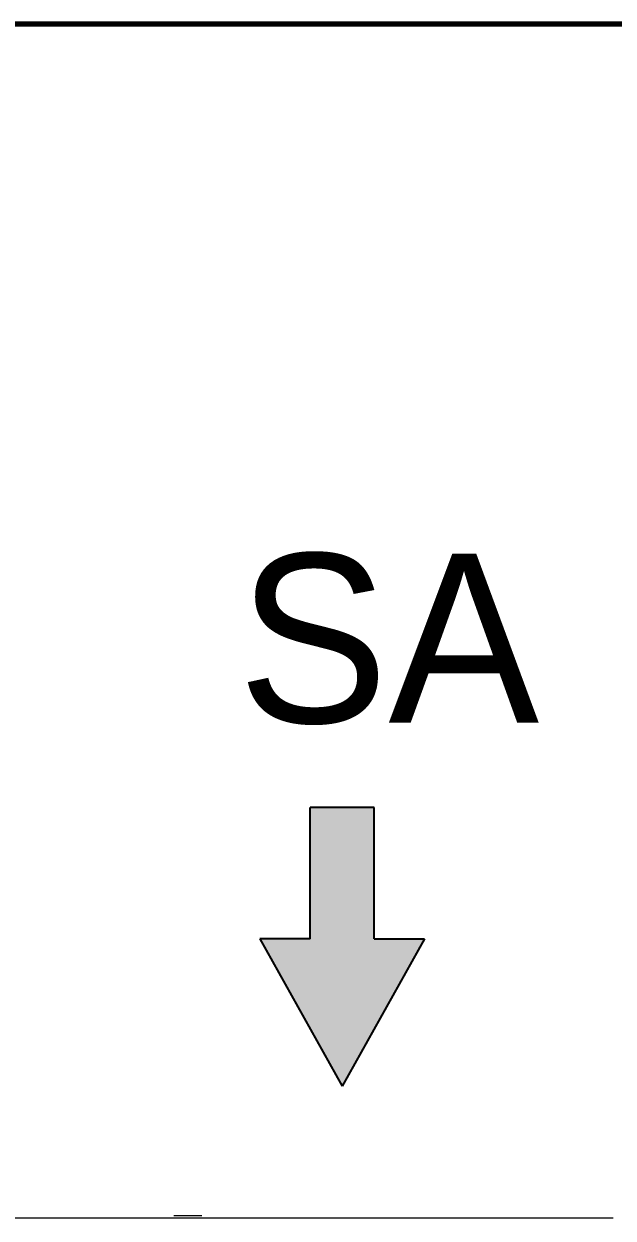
# Model space of a CAD drawing. Header units: millimetres. Extents: x 61566 to 667441, y 0 to 118800.
# Drawn here: x 447362 to 447624, y 50675 to 51205 of the extents above; entities that cross this region are included whole.
import ezdxf

# ---------------------------------------------------------------- set-up
doc = ezdxf.new("R2010")
doc.units = ezdxf.units.MM
doc.header["$LTSCALE"] = 200
doc.layers.add('LG-환기', color=2, linetype='Continuous')
doc.layers.add('환기유니트', color=6, linetype='Continuous')
doc.styles.add('ACISOGDT', font='amgdt.shx')

# ---------------------------------------------------------------- blocks, each defined once
blk = doc.blocks.new('파랑화살표')
at = {"layer": 'LG-환기', "ltscale": 0.5}
blk.add_hatch(color=5, dxfattribs=at).paths.add_polyline_path([(0, -15.75), (0, 15.75), (64.82, 15.75), (64.82, 40.62), (137.35, 0), (64.82, -40.62), (64.82, -15.75)])
at = {"layer": 'LG-환기', "color": 5, "ltscale": 0.5}
for p, q in [((64.82, 40.62), (137.35, 0)), ((64.82, 40.62), (137.35, 0)), ((64.82, 15.75), (64.82, 40.62)), ((64.82, 15.75), (64.82, 40.62)), ((64.82, 15.75), (0, 15.75)), ((64.82, 15.75), (0, 15.75)), ((0, 15.75), (0, -15.75)), ((64.82, -40.62), (137.35, 0)), ((64.82, -40.62), (137.35, 0)), ((64.82, -15.75), (0, -15.75)), ((64.82, -15.75), (0, -15.75)), ((64.82, -15.75), (64.82, -40.62)), ((64.82, -15.75), (64.82, -40.62))]:
    blk.add_line(p, q, dxfattribs=at)
blk = doc.blocks.new('상업용 프리미엄환기 800~1000CMH')
at = {"layer": 'LG-환기', "color": 0, "lineweight": 70}
blk.add_line((520.7, 23.86), (520.7, 1259.76), dxfattribs=at)
at = {"layer": 'LG-환기', "color": 0, "linetype": 'Continuous', "lineweight": 18}
for p, q in [((1050.5, 949.05), (1050.5, 22.46)), ((1049.5, 766.66), (1049.5, 754.16))]:
    blk.add_line(p, q, dxfattribs=at)
at = {"layer": 'LG-환기', "linetype": 'Continuous', "extrusion": (0, 0, -1), "xscale": -0.8999999999998632, "yscale": 0.8999999999998632, "zscale": -0.8999999999998632}
blk.add_blockref('파랑화살표', (-868.28, 828.86), dxfattribs=at)
at = {"layer": 'LG-환기', "color": 0, "linetype": 'Continuous', "lineweight": 18, "insert": (755.74, 782.47), "char_height": 75, "width": 117.0015, "attachment_point": 1, "rotation": 90, "style": 'ACISOGDT'}
blk.add_mtext('SA', dxfattribs=at)

msp = doc.modelspace()

# ---------------------------------------------------------------- block references
at = {"layer": '환기유니트', "rotation": 269.9999999999999}
msp.add_blockref('상업용 프리미엄환기 800~1000CMH', (446674.62, 51725.43), dxfattribs=at)

doc.saveas('drawing.dxf')
